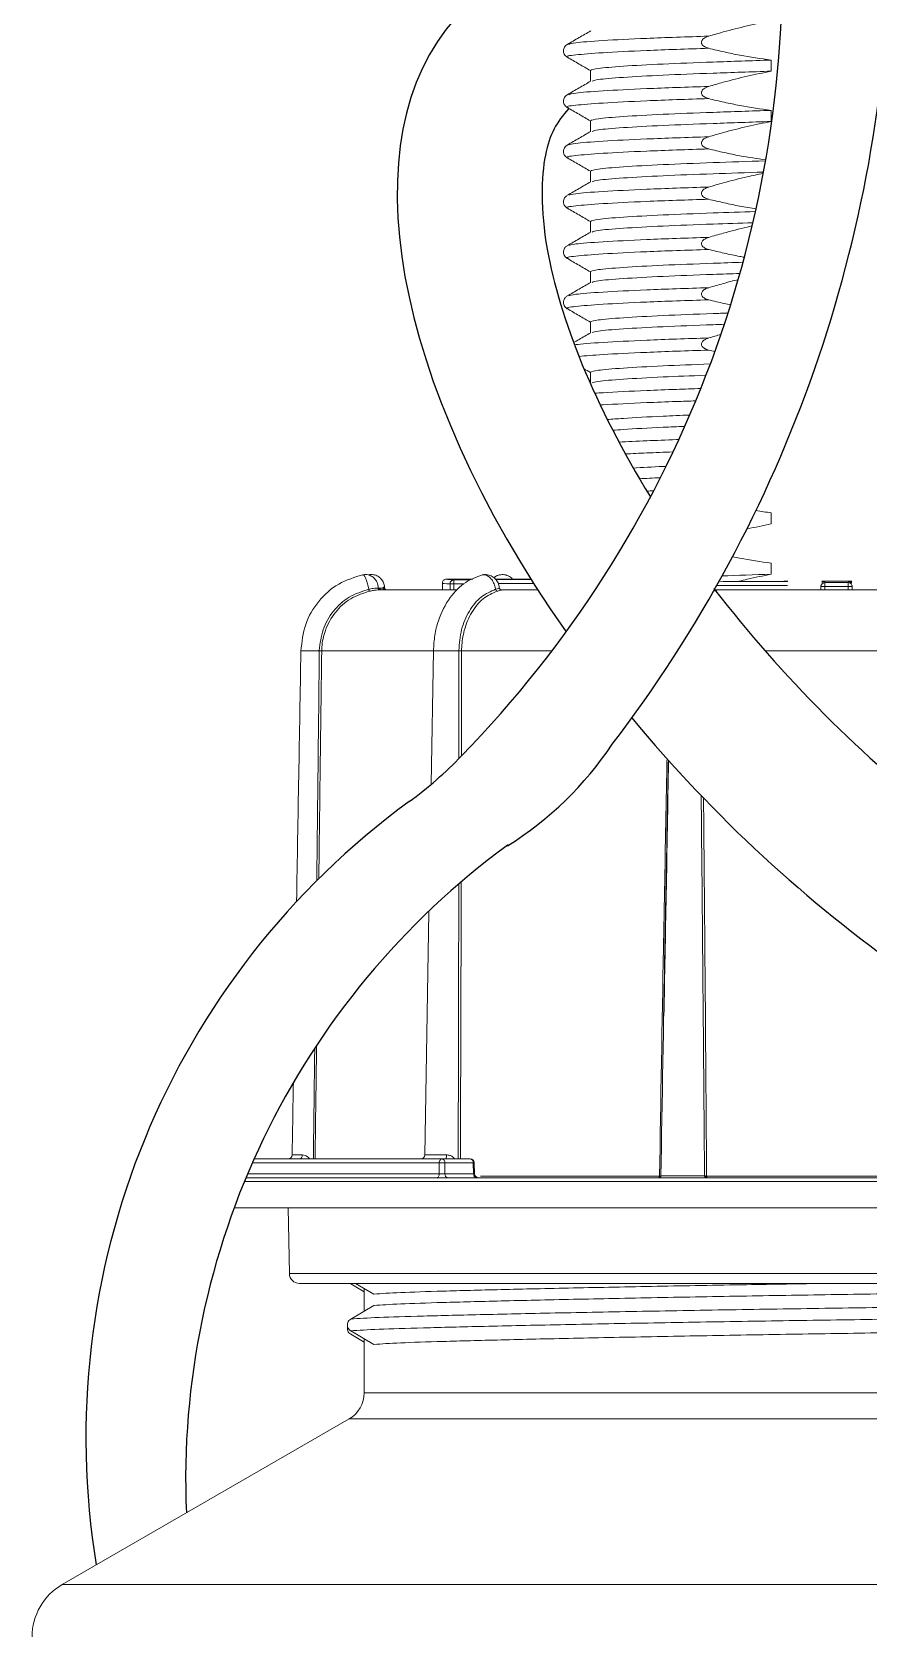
# Model space of a CAD drawing. Header units: inches. Extents: x 4.3 to 18.3, y 1.7 to 16.3.
# Drawn here: x 4.534 to 5.574, y 9.764 to 11.757 of the extents above; entities that cross this region are included whole.
import ezdxf

# ---------------------------------------------------------------- set-up
doc = ezdxf.new("R2010")
doc.units = ezdxf.units.IN
doc.header["$MEASUREMENT"] = 0
doc.layers.add('Object', color=4, linetype='Continuous')

msp = doc.modelspace()

# ---------------------------------------------------------------- linework, layer by layer
at = {"layer": 'Object', "color": 4, "linetype": 'Continuous', "lineweight": 15}
for p, q in [((5.227913, 11.709769), (5.227913, 11.696191)), ((5.452605, 11.708812), (5.452605, 11.722626)), ((5.227913, 11.647268), (5.227913, 11.633691)), ((5.452605, 11.646312), (5.452605, 11.660126)), ((5.227913, 11.584769), (5.227913, 11.571191)), ((5.227913, 11.522269), (5.227913, 11.508691)), ((5.227913, 11.459769), (5.227913, 11.446191)), ((5.227913, 11.397269), (5.227913, 11.383691)), ((5.227913, 11.334768), (5.227913, 11.321191)), ((5.452605, 11.146312), (5.452605, 11.160126)), ((5.452605, 11.083812), (5.452605, 11.097626)), ((4.964425, 11.066609), (4.965962, 11.066647)), ((4.970227, 11.066843), (4.971539, 11.066843)), ((4.971539, 11.066843), (4.972132, 11.0667)), ((5.043913, 11.064387), (5.043913, 11.072732)), ((5.048913, 11.077733), (5.081864, 11.077733)), ((5.053405, 11.064387), (5.053405, 11.071903)), ((5.058309, 11.071903), (5.053405, 11.071903)), ((5.058309, 11.076903), (5.058309, 11.071903)), ((5.058309, 11.076903), (5.077953, 11.076903)), ((5.07117, 11.071903), (5.058309, 11.071903)), ((5.058309, 11.071903), (5.058309, 11.064387)), ((5.077953, 11.076903), (5.078828, 11.077341)), ((5.11431, 11.082929), (5.107534, 11.079661)), ((5.109829, 11.077733), (5.154004, 11.077733)), ((5.110193, 11.077427), (5.154197, 11.077427)), ((5.15736, 11.072427), (5.113269, 11.072427)), ((5.381381, 11.065142), (5.381791, 11.065893)), ((5.514511, 11.068502), (5.514047, 11.069429)), ((5.514511, 11.064387), (5.514511, 11.068502)), ((5.519362, 11.068502), (5.514511, 11.068502)), ((5.518934, 11.074655), (5.519511, 11.073502)), ((5.519362, 11.068502), (5.519362, 11.064387)), ((5.548316, 11.073502), (5.548893, 11.074655)), ((5.548465, 11.064387), (5.548465, 11.068502)), ((5.553316, 11.068502), (5.548465, 11.068502)), ((5.553828, 11.069525), (5.553316, 11.068502)), ((5.553316, 11.068502), (5.553316, 11.064387)), ((4.966214, 11.064387), (5.061317, 11.064387)), ((5.116836, 11.064387), (5.162505, 11.064387)), ((5.382012, 11.064387), (5.655942, 11.064387)), ((5.032132, 10.988858), (4.893918, 10.988858)), ((5.180399, 10.988858), (5.067781, 10.988858)), ((5.669, 10.988858), (5.444904, 10.988858)), ((5.040037, 10.352604), (4.807704, 10.352604)), ((4.809885, 10.357517), (5.043327, 10.357517)), ((5.043327, 10.357517), (5.078617, 10.357517)), ((5.082365, 10.352604), (5.047075, 10.352604)), ((5.082702, 10.338985), (5.082365, 10.352604)), ((5.083955, 10.338952), (5.083617, 10.35264)), ((6.345843, 10.329237), (4.797769, 10.329237)), ((4.799766, 10.334072), (6.340923, 10.334072)), ((4.801827, 10.338985), (5.040059, 10.338985)), ((5.047097, 10.338985), (5.082702, 10.338985)), ((5.091161, 10.335909), (5.313637, 10.335909)), ((5.372601, 10.335909), (5.619967, 10.335909)), ((4.785059, 10.296572), (6.346413, 10.296572)), ((4.852277, 10.296572), (4.853699, 10.215104)), ((4.853699, 10.215104), (6.214128, 10.215104)), ((5.345043, 10.202822), (4.866197, 10.202822)), ((4.946713, 10.192304), (4.929949, 10.202183)), ((4.935936, 10.202822), (4.958577, 10.18948)), ((4.946713, 10.196471), (4.946713, 10.168387)), ((6.20163, 10.202822), (5.345043, 10.202822)), ((4.958577, 10.175378), (4.929949, 10.158508)), ((4.929949, 10.143849), (4.958577, 10.12698)), ((4.946713, 10.129804), (4.929949, 10.139683)), ((4.946713, 10.133971), (4.946713, 10.066885)), ((4.946713, 10.066885), (6.121113, 10.066885)), ((4.927963, 10.034409), (4.571413, 9.828555)), ((4.927963, 10.034409), (6.139863, 10.034409)), ((4.571413, 9.828555), (6.496413, 9.828555))]:
    msp.add_line(p, q, dxfattribs=at)
at = {"layer": 'Object', "color": 4, "linetype": 'Continuous', "lineweight": 15, "flags": 128}
for points in [[(5.032866, 10.988858), (5.029968, 10.822822)], [(5.02722, 10.665405), (5.027194, 10.663921), (5.021929, 10.362288)], [(4.866775, 10.357517), (4.867333, 10.357611), (4.86787, 10.357889), (4.868366, 10.358341), (4.868802, 10.35895), (4.869162, 10.359694), (4.869432, 10.360543), (4.869603, 10.361466), (4.869667, 10.362429)], [(5.040037, 10.352604), (5.040109, 10.353567), (5.040303, 10.35449), (5.040611, 10.35534), (5.04102, 10.356083), (5.041517, 10.356692), (5.042081, 10.357144), (5.042692, 10.357423), (5.043327, 10.357517)], [(5.040059, 10.338985), (5.040043, 10.348981), (5.040037, 10.352604)], [(5.047075, 10.352604), (5.047086, 10.345709), (5.047097, 10.338985)], [(5.036771, 10.334072), (5.037405, 10.334166), (5.038016, 10.334444), (5.03858, 10.334896), (5.039076, 10.335506), (5.039486, 10.336249), (5.039793, 10.337098), (5.039987, 10.338022), (5.040059, 10.338985)]]:
    msp.add_lwpolyline(points, dxfattribs=at)
at = {"layer": 'Object', "color": 3}
for centre, radius, start, end in [((4.062424, 11.838342), 1.404098, 315.731783, 1.98041), ((3.925841, 11.891124), 1.674493, 322.541115, 358.90703), ((4.901337, 11.1073), 0.424424, 301.801677, 326.445993), ((5.578642, 10.011258), 0.977797, 126.10039, 189.314864), ((5.70151, 9.958781), 0.976721, 126.130128, 182.416031)]:
    msp.add_arc(centre, radius, start, end, dxfattribs=at)
at = {"layer": 'Object', "color": 4, "linetype": 'Continuous', "lineweight": 15}
for centre, radius, start, end in [((4.966254, 11.066832), 0.002446, 184.331935, 269.057786), ((4.966877, 11.066887), 0.0025, 183.013998, 269.85322), ((4.968102, 11.066496), 0.002146, 175.945949, 259.392158), ((4.972676, 11.066835), 0.002448, 179.80063, 268.810974), ((4.973987, 11.066835), 0.002448, 179.802608, 268.808995), ((4.974809, 11.066887), 0.0025, 183.530022, 269.939073), ((5.058368, 11.071941), 0.004962, 90.680736, 180.437633), ((5.519511, 11.068501), 0.005, 90.004281, 179.994038), ((5.518934, 11.069654), 0.005001, 90.007503, 129.890524), ((5.562432, 11.069725), 0.043087, 174.971127, 181.626413), ((5.548316, 11.068501), 0.005, 0.005962, 89.995719), ((5.505359, 11.069724), 0.043123, 358.376355, 5.026105), ((5.548893, 11.069654), 0.005001, 36.750211, 89.993069), ((4.95595, 11.065333), 0.003622, 183.022863, 225.21041), ((5.112671, 11.065311), 0.002603, 183.73086, 258.316161), ((5.383971, 11.06536), 0.002599, 212.341537, 268.466918), ((4.887924, 10.862836), 0.126081, 88.344141, 89.117478), ((4.896949, 11.29951), 0.310667, 268.895123, 269.440954), ((5.068232, 11.163651), 0.174794, 268.72088, 269.851914), ((4.852157, 10.362517), 0.005, 270.010506, 359.394675), ((5.016963, 10.362514), 0.004997, 270.027212, 359.027903), ((5.043556, 10.185266), 0.167375, 88.795213, 91.204787), ((5.042614, 10.353086), 0.004487, 353.826908, 80.857736), ((5.034928, 10.361226), 0.014092, 344.741322, 4.900666), ((5.077904, 10.353086), 0.004487, 353.827161, 80.855322), ((5.078617, 10.352517), 0.005, 1.414731, 90), ((5.080103, 10.452287), 0.099709, 271.300212, 272.01899), ((5.051558, 10.338502), 0.004487, 173.822988, 260.859494), ((5.087163, 10.338502), 0.004487, 173.824997, 260.857486), ((5.088952, 10.339072), 0.005, 181.53722, 269.988529), ((5.311776, 10.335507), 0.001904, 311.076957, 12.193149), ((5.312318, 10.33503), 0.001806, 334.218528, 30.708056), ((5.368849, 10.336866), 0.003629, 313.765575, 345.427697), ((5.370352, 10.335483), 0.002289, 321.940137, 10.728919), ((4.866197, 10.215322), 0.0125, 181, 270), ((4.909213, 10.066885), 0.0375, 300, 0), ((4.608913, 9.763603), 0.075, 120, 180)]:
    msp.add_arc(centre, radius, start, end, dxfattribs=at)
at = {"layer": 'Object'}
msp.add_arc((4.707922, 11.205296), 0.5, 306.10039, 316.046032, dxfattribs=at)
at = {"layer": 'Object', "color": 2}
for start_param, end_param in [(0.03089796, 1.26320598), (1.41237951, 2.43749275)]:
    msp.add_ellipse((5.714499, 11.127532), major_axis=(-0.643474, 0.658309), ratio=0.51319249, start_param=start_param, end_param=end_param, dxfattribs=at)
at = {"layer": 'Object', "color": 4, "linetype": 'Continuous', "lineweight": 15}
for centre, major_axis, ratio, start_param, end_param in [((5.533913, 11.072732), (0.49, 0), 0.00863782, 3.14159265, 3.33874362), ((5.533913, 11.077732), (0.485, 0), 0.00872687, 3.14150269, 3.17491436), ((5.533913, 11.077732), (0.485, 0), 0.00872687, 3.17491436, 3.33874362), ((5.533913, 11.072732), (0.3485, 0), 0.00860166, 4.27151037, 4.53591521), ((5.533913, 11.077732), (0.3435, 0), 0.00872687, 4.27365533, 4.53330256), ((5.533913, 11.077733), (0.295, 0), 0.00872687, 4.48848904, 4.50583869), ((5.533913, 11.077733), (0.295, 0), 0.00872687, 4.65069467, 4.77677668), ((5.508934, 11.074655), (0.01, 0), 0.00872687, 0.00436332, 0.82415291), ((5.533913, 11.072732), (0.49, 0), 0.00863782, 4.68268816, 4.74208981), ((5.533913, 11.077732), (0.485, 0), 0.00872687, 4.68268816, 4.74208981), ((5.558893, 11.074655), (0.01, 0), 0.00872687, 2.21398343, 3.13722933)]:
    msp.add_ellipse(centre, major_axis=major_axis, ratio=ratio, start_param=start_param, end_param=end_param, dxfattribs=at)
for points, knots in [([(5.374971, 11.752342), (5.380982, 11.75409), (5.396774, 11.758683), (5.422601, 11.765314), (5.442598, 11.769311), (5.452605, 11.771312)], [0, 0, 0, 0, 0.23490264, 0.61712185, 1, 1, 1, 1]), ([(5.228341, 11.758939), (5.223486, 11.756132), (5.213777, 11.750518), (5.204066, 11.744906), (5.199211, 11.742099)], [0, 0, 0, 0, 0.49998187, 1, 1, 1, 1]), ([(5.200909, 11.742125), (5.202777, 11.74278), (5.20703, 11.744272), (5.240658, 11.746872), (5.287, 11.74922), (5.33383, 11.751039), (5.361387, 11.751912), (5.374971, 11.752342)], [0, 0, 0, 0, 0.20275081, 0.46173922, 0.72072775, 0.86233396, 1, 1, 1, 1]), ([(5.374971, 11.73725), (5.373144, 11.737811), (5.370557, 11.738607), (5.367737, 11.740686), (5.366422, 11.742369), (5.36591, 11.74414), (5.366034, 11.745674), (5.366761, 11.747365), (5.368606, 11.74944), (5.371527, 11.751183), (5.373924, 11.751989), (5.374971, 11.752342)], [0, 0, 0, 0, 0.2273191, 0.32180434, 0.41715558, 0.47803558, 0.53906983, 0.59812708, 0.69631321, 0.86720111, 1, 1, 1, 1]), ([(5.199202, 11.742094), (5.198215, 11.741394), (5.196099, 11.739891), (5.194016, 11.735363), (5.194939, 11.729527), (5.197759, 11.727279), (5.1992, 11.72613)], [0, 0, 0, 0, 0.21116325, 0.45282353, 0.72025287, 1, 1, 1, 1]), ([(5.200883, 11.726104), (5.200098, 11.726258), (5.195122, 11.727235), (5.207666, 11.729009), (5.239869, 11.73178), (5.287107, 11.734128), (5.333811, 11.735947), (5.361381, 11.73682), (5.374971, 11.73725)], [0, 0, 0, 0, 0.04276598, 0.27138042, 0.50807433, 0.74476835, 0.87418467, 1, 1, 1, 1]), ([(5.199201, 11.72613), (5.204057, 11.723323), (5.213628, 11.717791), (5.223198, 11.712258), (5.227913, 11.709532)], [0, 0, 0, 0, 0.50733189, 1, 1, 1, 1]), ([(5.452605, 11.722626), (5.439585, 11.724476), (5.420031, 11.727254), (5.394223, 11.732606), (5.381391, 11.735701), (5.374971, 11.73725)], [0, 0, 0, 0, 0.498967, 0.74937845, 1, 1, 1, 1]), ([(5.227913, 11.709769), (5.229878, 11.710576), (5.233878, 11.712219), (5.265995, 11.714976), (5.315323, 11.717734), (5.378671, 11.720162), (5.427965, 11.721805), (5.452605, 11.722626)], [0, 0, 0, 0, 0.19759982, 0.40218571, 0.60677143, 0.80343505, 1, 1, 1, 1]), ([(5.229962, 11.696456), (5.231646, 11.697101), (5.23552, 11.698583), (5.26614, 11.701163), (5.315286, 11.70392), (5.37868, 11.706348), (5.427968, 11.707991), (5.452605, 11.708812)], [0, 0, 0, 0, 0.16399508, 0.37714906, 0.5903029, 0.79520285, 1, 1, 1, 1]), ([(5.374971, 11.689842), (5.380982, 11.69159), (5.396774, 11.696183), (5.422601, 11.702814), (5.442598, 11.706811), (5.452605, 11.708812)], [0, 0, 0, 0, 0.23490285, 0.61712151, 1, 1, 1, 1]), ([(5.228341, 11.696438), (5.223486, 11.693632), (5.213777, 11.688018), (5.204066, 11.682406), (5.199211, 11.679599)], [0, 0, 0, 0, 0.49998187, 1, 1, 1, 1]), ([(5.200909, 11.679625), (5.202777, 11.68028), (5.20703, 11.681772), (5.240658, 11.684372), (5.287, 11.68672), (5.33383, 11.68854), (5.361387, 11.689412), (5.374971, 11.689842)], [0, 0, 0, 0, 0.2027508, 0.46173924, 0.72072774, 0.86233396, 1, 1, 1, 1]), ([(5.374971, 11.67475), (5.373144, 11.675311), (5.370557, 11.676106), (5.367737, 11.678186), (5.366422, 11.679869), (5.36591, 11.68164), (5.366034, 11.683174), (5.366761, 11.684865), (5.368606, 11.68694), (5.371527, 11.688683), (5.373924, 11.689489), (5.374971, 11.689842)], [0, 0, 0, 0, 0.22731844, 0.3218105, 0.41716146, 0.47802996, 0.53907575, 0.59812198, 0.69630782, 0.8672015, 1, 1, 1, 1]), ([(5.199202, 11.679594), (5.198215, 11.678894), (5.196099, 11.677392), (5.194016, 11.672864), (5.194939, 11.667027), (5.197759, 11.664779), (5.1992, 11.66363)], [0, 0, 0, 0, 0.211160477, 0.452820309, 0.72025338, 1, 1, 1, 1]), ([(5.200883, 11.663604), (5.200098, 11.663758), (5.195122, 11.664736), (5.207666, 11.666509), (5.239869, 11.669281), (5.287107, 11.671628), (5.333811, 11.673448), (5.361381, 11.67432), (5.374971, 11.67475)], [0, 0, 0, 0, 0.042766, 0.27138042, 0.50807436, 0.74476835, 0.87418469, 1, 1, 1, 1]), ([(5.199201, 11.663629), (5.204057, 11.660823), (5.213628, 11.655291), (5.223198, 11.649758), (5.227913, 11.647032)], [0, 0, 0, 0, 0.50732747, 1, 1, 1, 1]), ([(5.452605, 11.660126), (5.439585, 11.661976), (5.420031, 11.664754), (5.394223, 11.670106), (5.381391, 11.673201), (5.374971, 11.67475)], [0, 0, 0, 0, 0.498967, 0.74937845, 1, 1, 1, 1]), ([(5.227913, 11.647268), (5.229878, 11.648076), (5.233878, 11.649719), (5.265995, 11.652476), (5.315323, 11.655234), (5.378671, 11.657662), (5.427965, 11.659305), (5.452605, 11.660126)], [0, 0, 0, 0, 0.19759985, 0.40218571, 0.60677143, 0.80343505, 1, 1, 1, 1]), ([(5.229962, 11.633956), (5.231646, 11.634601), (5.23552, 11.636082), (5.26614, 11.638664), (5.315286, 11.641419), (5.37868, 11.643849), (5.427968, 11.645491), (5.452605, 11.646312)], [0, 0, 0, 0, 0.16399508, 0.37714909, 0.5903029, 0.79520288, 1, 1, 1, 1]), ([(5.374971, 11.627342), (5.380982, 11.62909), (5.396774, 11.633683), (5.422601, 11.640314), (5.442598, 11.644311), (5.452605, 11.646312)], [0, 0, 0, 0, 0.23490281, 0.61712232, 1, 1, 1, 1]), ([(5.228341, 11.633938), (5.223486, 11.631132), (5.213776, 11.625519), (5.204066, 11.619906), (5.199211, 11.617099)], [0, 0, 0, 0, 0.499977505, 1, 1, 1, 1]), ([(5.200909, 11.617125), (5.202777, 11.61778), (5.20703, 11.619272), (5.240658, 11.621872), (5.287, 11.62422), (5.33383, 11.626039), (5.361387, 11.626912), (5.374971, 11.627342)], [0, 0, 0, 0, 0.20275083, 0.46173924, 0.72072776, 0.86233396, 1, 1, 1, 1]), ([(5.374971, 11.61225), (5.373144, 11.612811), (5.370557, 11.613607), (5.367737, 11.615686), (5.366422, 11.617369), (5.36591, 11.61914), (5.366034, 11.620674), (5.366761, 11.622365), (5.368606, 11.62444), (5.371527, 11.626183), (5.373924, 11.626989), (5.374971, 11.627342)], [0, 0, 0, 0, 0.227320147, 0.321805819, 0.417157492, 0.478037769, 0.539072302, 0.598118967, 0.69630555, 0.867200501, 1, 1, 1, 1]), ([(5.199202, 11.617094), (5.198215, 11.616394), (5.196099, 11.614892), (5.194016, 11.610364), (5.194939, 11.604527), (5.197759, 11.60228), (5.1992, 11.60113)], [0, 0, 0, 0, 0.21116325, 0.45282353, 0.72025287, 1, 1, 1, 1]), ([(5.200883, 11.601104), (5.200098, 11.601258), (5.195122, 11.602236), (5.207666, 11.604008), (5.239869, 11.60678), (5.287107, 11.609128), (5.333811, 11.610948), (5.361381, 11.61182), (5.374971, 11.61225)], [0, 0, 0, 0, 0.042766, 0.27138041, 0.50807434, 0.74476836, 0.87418467, 1, 1, 1, 1]), ([(5.4459, 11.598581), (5.435118, 11.600127), (5.41782, 11.602712), (5.394223, 11.607606), (5.381391, 11.610701), (5.374971, 11.61225)], [0.085663041, 0.085663041, 0.085663041, 0.085663041, 0.498966338, 0.749378495, 1, 1, 1, 1]), ([(5.199201, 11.60113), (5.204057, 11.598323), (5.213628, 11.592791), (5.223198, 11.587258), (5.227913, 11.584532)], [0, 0, 0, 0, 0.50732965, 1, 1, 1, 1]), ([(5.227913, 11.584769), (5.229878, 11.585576), (5.233878, 11.587219), (5.265995, 11.589976), (5.315323, 11.592734), (5.376723, 11.595088), (5.423373, 11.596651), (5.445694, 11.597396)], [0, 0, 0, 0, 0.197599822, 0.402185709, 0.606771407, 0.803435052, 0.9816178, 0.9816178, 0.9816178, 0.9816178]), ([(5.228341, 11.571439), (5.223486, 11.568632), (5.213777, 11.563018), (5.204066, 11.557406), (5.199211, 11.554599)], [0, 0, 0, 0, 0.49998187, 1, 1, 1, 1]), ([(5.200909, 11.554625), (5.202777, 11.55528), (5.20703, 11.556772), (5.240658, 11.559372), (5.287, 11.56172), (5.33383, 11.563539), (5.361387, 11.564412), (5.374971, 11.564842)], [0, 0, 0, 0, 0.20275081, 0.46173925, 0.72072775, 0.86233396, 1, 1, 1, 1]), ([(5.229962, 11.571456), (5.231646, 11.5721), (5.23552, 11.573582), (5.26614, 11.576164), (5.315286, 11.578919), (5.376027, 11.581247), (5.421726, 11.582782), (5.443201, 11.583498)], [0, 0, 0, 0, 0.163995081, 0.377149081, 0.590302885, 0.795202858, 0.973932163, 0.973932163, 0.973932163, 0.973932163]), ([(5.374971, 11.54975), (5.373144, 11.550311), (5.370557, 11.551107), (5.367737, 11.553186), (5.366422, 11.554869), (5.36591, 11.55664), (5.366034, 11.558174), (5.366761, 11.559865), (5.368605, 11.56194), (5.371527, 11.563683), (5.373924, 11.564489), (5.374971, 11.564842)], [0, 0, 0, 0, 0.22731933, 0.32180466, 0.41716547, 0.47803421, 0.53908024, 0.59812669, 0.69631292, 0.86720098, 1, 1, 1, 1]), ([(5.374971, 11.564842), (5.380982, 11.56659), (5.396774, 11.571184), (5.419403, 11.576993), (5.436131, 11.580489), (5.442898, 11.581862)], [0, 0, 0, 0, 0.234903621, 0.617121892, 0.876175201, 0.876175201, 0.876175201, 0.876175201]), ([(5.199202, 11.554594), (5.198215, 11.553894), (5.196099, 11.552391), (5.194016, 11.547863), (5.194939, 11.542027), (5.197759, 11.539779), (5.1992, 11.53863)], [0, 0, 0, 0, 0.21116325, 0.45282353, 0.72025287, 1, 1, 1, 1]), ([(5.200883, 11.538604), (5.200098, 11.538758), (5.195122, 11.539735), (5.207666, 11.541509), (5.239869, 11.54428), (5.287107, 11.546628), (5.333811, 11.548447), (5.361381, 11.54932), (5.374971, 11.54975)], [0, 0, 0, 0, 0.04276598, 0.27138042, 0.50807433, 0.74476835, 0.87418467, 1, 1, 1, 1]), ([(5.433987, 11.537832), (5.427188, 11.538864), (5.41389, 11.541027), (5.394223, 11.545106), (5.381391, 11.548201), (5.374971, 11.54975)], [0.23797193, 0.23797193, 0.23797193, 0.23797193, 0.498966998, 0.749378452, 1, 1, 1, 1]), ([(5.199201, 11.53863), (5.204057, 11.535823), (5.213628, 11.530291), (5.223198, 11.524758), (5.227913, 11.522032)], [0, 0, 0, 0, 0.50733189, 1, 1, 1, 1]), ([(5.227913, 11.522269), (5.229878, 11.523076), (5.233878, 11.524719), (5.265995, 11.527476), (5.315323, 11.530234), (5.373207, 11.532453), (5.415168, 11.533875), (5.433248, 11.53448)], [0, 0, 0, 0, 0.197599822, 0.402185709, 0.606771431, 0.803435053, 0.94843585, 0.94843585, 0.94843585, 0.94843585]), ([(5.228341, 11.508938), (5.223486, 11.506132), (5.213777, 11.500518), (5.204066, 11.494906), (5.199211, 11.492099)], [0, 0, 0, 0, 0.499979687, 1, 1, 1, 1]), ([(5.229962, 11.508956), (5.231646, 11.509601), (5.23552, 11.511082), (5.26614, 11.513663), (5.315286, 11.51642), (5.372315, 11.518605), (5.413097, 11.51999), (5.430088, 11.52056)], [0, 0, 0, 0, 0.163995072, 0.377149065, 0.5903029, 0.795202853, 0.937460086, 0.937460086, 0.937460086, 0.937460086]), ([(5.374971, 11.502342), (5.380982, 11.50409), (5.396774, 11.508683), (5.414861, 11.513327), (5.426969, 11.516015), (5.429135, 11.516485)], [0, 0, 0, 0, 0.234903217, 0.617122104, 0.700312788, 0.700312788, 0.700312788, 0.700312788]), ([(5.199202, 11.492094), (5.198215, 11.491394), (5.196099, 11.489892), (5.194016, 11.485364), (5.194939, 11.479527), (5.197759, 11.477279), (5.1992, 11.47613)], [0, 0, 0, 0, 0.21116187, 0.45282192, 0.72025312, 1, 1, 1, 1]), ([(5.200883, 11.476104), (5.200098, 11.476258), (5.195122, 11.477236), (5.207666, 11.479009), (5.239869, 11.48178), (5.287107, 11.484128), (5.333811, 11.485947), (5.361381, 11.48682), (5.374971, 11.48725)], [0, 0, 0, 0, 0.042766, 0.27138042, 0.50807434, 0.74476835, 0.87418467, 1, 1, 1, 1]), ([(5.200909, 11.492125), (5.202777, 11.49278), (5.20703, 11.494272), (5.240658, 11.496872), (5.287, 11.49922), (5.33383, 11.501039), (5.361387, 11.501912), (5.374971, 11.502342)], [0, 0, 0, 0, 0.20275082, 0.46173924, 0.72072776, 0.86233396, 1, 1, 1, 1]), ([(5.374971, 11.48725), (5.373144, 11.487811), (5.370557, 11.488606), (5.367737, 11.490686), (5.366422, 11.492369), (5.36591, 11.49414), (5.366034, 11.495674), (5.366761, 11.497365), (5.368606, 11.49944), (5.371527, 11.501183), (5.373924, 11.501989), (5.374971, 11.502342)], [0, 0, 0, 0, 0.22731701, 0.32180583, 0.41716184, 0.47803619, 0.53907632, 0.59812273, 0.6963089, 0.86720312, 1, 1, 1, 1]), ([(5.419413, 11.477687), (5.417487, 11.478021), (5.409069, 11.479527), (5.394223, 11.482606), (5.381391, 11.485701), (5.374971, 11.48725)], [0.424761826, 0.424761826, 0.424761826, 0.424761826, 0.498966812, 0.749378545, 1, 1, 1, 1]), ([(5.199201, 11.47613), (5.204057, 11.473323), (5.213628, 11.467791), (5.223198, 11.462258), (5.227913, 11.459532)], [0, 0, 0, 0, 0.507328556, 1, 1, 1, 1]), ([(5.227913, 11.459769), (5.229878, 11.460576), (5.233878, 11.462219), (5.265995, 11.464976), (5.315323, 11.467734), (5.36879, 11.469784), (5.405016, 11.471028), (5.417742, 11.471459)], [0, 0, 0, 0, 0.197599836, 0.402185713, 0.606771426, 0.803435062, 0.906754948, 0.906754948, 0.906754948, 0.906754948]), ([(5.228341, 11.446438), (5.223486, 11.443632), (5.213777, 11.438018), (5.204066, 11.432406), (5.199211, 11.429599)], [0, 0, 0, 0, 0.499979687, 1, 1, 1, 1]), ([(5.229962, 11.446456), (5.231646, 11.447101), (5.23552, 11.448582), (5.26614, 11.451164), (5.315286, 11.453919), (5.367684, 11.455927), (5.4025, 11.457128), (5.41389, 11.457514)], [0, 0, 0, 0, 0.163995083, 0.377149073, 0.590302892, 0.795202868, 0.89195706, 0.89195706, 0.89195706, 0.89195706]), ([(5.374971, 11.439842), (5.380982, 11.44159), (5.393185, 11.445139), (5.405475, 11.448389), (5.411734, 11.449942)], [0, 0, 0, 0, 0.234903234, 0.476852274, 0.476852274, 0.476852274, 0.476852274]), ([(5.199202, 11.429594), (5.198215, 11.428894), (5.196099, 11.427392), (5.194016, 11.422864), (5.194939, 11.417027), (5.197759, 11.414779), (5.1992, 11.41363)], [0, 0, 0, 0, 0.21116231, 0.45282287, 0.72025253, 1, 1, 1, 1]), ([(5.200883, 11.413604), (5.200098, 11.413758), (5.195122, 11.414736), (5.207666, 11.416509), (5.239869, 11.41928), (5.287107, 11.421628), (5.333811, 11.423448), (5.361381, 11.42432), (5.374971, 11.42475)], [0, 0, 0, 0, 0.04276599, 0.27138042, 0.50807434, 0.74476834, 0.87418467, 1, 1, 1, 1]), ([(5.200909, 11.429625), (5.202777, 11.43028), (5.20703, 11.431772), (5.240658, 11.434372), (5.287, 11.43672), (5.33383, 11.438539), (5.361387, 11.439412), (5.374971, 11.439842)], [0, 0, 0, 0, 0.20275081, 0.46173923, 0.72072776, 0.86233396, 1, 1, 1, 1]), ([(5.374971, 11.42475), (5.373144, 11.425311), (5.370557, 11.426106), (5.367737, 11.428186), (5.366422, 11.429869), (5.36591, 11.43164), (5.366034, 11.433174), (5.366761, 11.434865), (5.368606, 11.43694), (5.371527, 11.438683), (5.373924, 11.439489), (5.374971, 11.439842)], [0, 0, 0, 0, 0.22731705, 0.32180588, 0.41715716, 0.47803719, 0.53907733, 0.59812375, 0.69630993, 0.86720105, 1, 1, 1, 1]), ([(5.402274, 11.418468), (5.399596, 11.419029), (5.390469, 11.421011), (5.381391, 11.423201), (5.374971, 11.42475)], [0.645557041, 0.645557041, 0.645557041, 0.645557041, 0.749378133, 1, 1, 1, 1]), ([(5.199201, 11.41363), (5.204057, 11.410823), (5.213628, 11.405291), (5.223198, 11.399758), (5.227913, 11.397032)], [0, 0, 0, 0, 0.50733077, 1, 1, 1, 1]), ([(5.227913, 11.397269), (5.229878, 11.398076), (5.233878, 11.399719), (5.265995, 11.402476), (5.315323, 11.405234), (5.363368, 11.407076), (5.392787, 11.408105), (5.399051, 11.408321)], [0, 0, 0, 0, 0.197599824, 0.402185701, 0.606771426, 0.803435062, 0.855585959, 0.855585959, 0.855585959, 0.855585959]), ([(5.229962, 11.383956), (5.231646, 11.384601), (5.23552, 11.386083), (5.26614, 11.388664), (5.315286, 11.391419), (5.362013, 11.39321), (5.38978, 11.394185), (5.394475, 11.394348)], [0, 0, 0, 0, 0.163995083, 0.377149073, 0.590302892, 0.795202856, 0.836247541, 0.836247541, 0.836247541, 0.836247541]), ([(5.228341, 11.383939), (5.223486, 11.381132), (5.216398, 11.377034), (5.20931, 11.372937), (5.207076, 11.371646)], [0, 0, 0, 0, 0.499980778, 0.72999654, 0.72999654, 0.72999654, 0.72999654]), ([(5.208119, 11.368879), (5.208651, 11.36896), (5.21536, 11.369916), (5.240658, 11.371872), (5.287, 11.37422), (5.33383, 11.376039), (5.361387, 11.376912), (5.374971, 11.377342)], [0.178535867, 0.178535867, 0.178535867, 0.178535867, 0.202750806, 0.461739232, 0.720727745, 0.86233396, 1, 1, 1, 1]), ([(5.374971, 11.36225), (5.373144, 11.362811), (5.370557, 11.363606), (5.367737, 11.365686), (5.366422, 11.367369), (5.36591, 11.36914), (5.366034, 11.370674), (5.366761, 11.372365), (5.368606, 11.37444), (5.371527, 11.376183), (5.373924, 11.376989), (5.374971, 11.377342)], [0, 0, 0, 0, 0.22731877, 0.32180742, 0.41715852, 0.47803277, 0.53907279, 0.59812453, 0.69631052, 0.8672013, 1, 1, 1, 1]), ([(5.213734, 11.354429), (5.221475, 11.35519), (5.242633, 11.356918), (5.287107, 11.359128), (5.333811, 11.360948), (5.361381, 11.36182), (5.374971, 11.36225)], [0.30665638, 0.30665638, 0.30665638, 0.30665638, 0.50807435, 0.744768352, 0.874184678, 1, 1, 1, 1]), ([(5.227913, 11.334768), (5.229878, 11.335576), (5.233878, 11.337219), (5.265995, 11.339976), (5.314481, 11.342687), (5.355656, 11.34428), (5.377015, 11.345046)], [0, 0, 0, 0, 0.197599834, 0.402185708, 0.606771419, 0.793090997, 0.793090997, 0.793090997, 0.793090997]), ([(5.229962, 11.321456), (5.231646, 11.322101), (5.23552, 11.323582), (5.26614, 11.326164), (5.313179, 11.328801), (5.352369, 11.330338), (5.371674, 11.33104)], [0, 0, 0, 0, 0.163995072, 0.377149078, 0.5903029, 0.768140203, 0.768140203, 0.768140203, 0.768140203]), ([(5.233321, 11.308694), (5.236585, 11.308918), (5.254463, 11.310071), (5.287, 11.31172), (5.330942, 11.313427), (5.354883, 11.314203), (5.365157, 11.31453)], [0.399240043, 0.399240043, 0.399240043, 0.399240043, 0.461739244, 0.720727757, 0.862333972, 0.966806918, 0.966806918, 0.966806918, 0.966806918]), ([(5.240158, 11.294044), (5.241317, 11.294121), (5.256889, 11.295126), (5.287107, 11.296628), (5.329089, 11.298264), (5.350762, 11.298977), (5.358903, 11.299239)], [0.488574203, 0.488574203, 0.488574203, 0.488574203, 0.508074351, 0.744768353, 0.874184667, 0.950261272, 0.950261272, 0.950261272, 0.950261272]), ([(5.248978, 11.275936), (5.254545, 11.276444), (5.273403, 11.27789), (5.308205, 11.279836), (5.339782, 11.281144), (5.351425, 11.281595)], [0.28858404, 0.28858404, 0.28858404, 0.28858404, 0.402185708, 0.606771419, 0.716013424, 0.716013424, 0.716013424, 0.716013424]), ([(5.255681, 11.262701), (5.259699, 11.26302), (5.27701, 11.264273), (5.306618, 11.265933), (5.335883, 11.267168), (5.345263, 11.26754)], [0.303613826, 0.303613826, 0.303613826, 0.303613826, 0.377149073, 0.590302892, 0.683872314, 0.683872314, 0.683872314, 0.683872314]), ([(5.26339, 11.247978), (5.273902, 11.248529), (5.296037, 11.249571), (5.322731, 11.250608), (5.33689, 11.2511), (5.337836, 11.251132)], [0.565617018, 0.565617018, 0.565617018, 0.565617018, 0.720727757, 0.86233396, 0.8724232, 0.8724232, 0.8724232, 0.8724232]), ([(5.271342, 11.2333), (5.279656, 11.23371), (5.298293, 11.234556), (5.319144, 11.235376), (5.330659, 11.235788)], [0.638663816, 0.638663816, 0.638663816, 0.638663816, 0.744768341, 0.859798404, 0.859798404, 0.859798404, 0.859798404]), ([(5.281193, 11.215761), (5.292228, 11.216427), (5.305753, 11.217141), (5.320829, 11.217824), (5.321992, 11.217876)], [0.459740381, 0.459740381, 0.459740381, 0.459740381, 0.606771426, 0.618966595, 0.618966595, 0.618966595, 0.618966595]), ([(5.422412, 11.139988), (5.422489, 11.140006), (5.432513, 11.142296), (5.442598, 11.144311), (5.452605, 11.146312)], [0.614153455, 0.614153455, 0.614153455, 0.614153455, 0.61712191, 1, 1, 1, 1]), ([(5.452605, 11.097626), (5.439585, 11.099476), (5.423522, 11.101758), (5.407603, 11.104872), (5.404592, 11.105488)], [0, 0, 0, 0, 0.498966668, 0.615605252, 0.615605252, 0.615605252, 0.615605252]), ([(4.945571, 11.083262), (4.935067, 11.08009), (4.91407, 11.073749), (4.889065, 11.051215), (4.871771, 11.022122), (4.869314, 10.999939), (4.868087, 10.988858)], [0, 0, 0, 0, 0.2504522, 0.50067797, 0.75056527, 1, 1, 1, 1]), ([(4.952333, 11.065142), (4.95209, 11.066426), (4.951458, 11.06977), (4.950099, 11.074818), (4.948355, 11.079468), (4.946594, 11.082369), (4.945387, 11.08335), (4.944878, 11.083074), (4.944814, 11.083039)], [0, 0, 0, 0, 0.13165884, 0.34284305, 0.55193477, 0.76061217, 0.96993618, 1, 1, 1, 1]), ([(4.96423, 11.066721), (4.964136, 11.067999), (4.963882, 11.071435), (4.96174, 11.076164), (4.957854, 11.080373), (4.953042, 11.082879), (4.948373, 11.083831), (4.945687, 11.083079), (4.944857, 11.082847)], [0, 0, 0, 0, 0.13273581, 0.35683981, 0.5300497, 0.71421097, 0.91167111, 1, 1, 1, 1]), ([(4.952333, 11.065142), (4.954237, 11.065516), (4.957762, 11.06621), (4.961843, 11.066589), (4.963148, 11.066628), (4.963816, 11.066647)], [0, 0, 0, 0, 0.36453713, 0.67475709, 1, 1, 1, 1]), ([(4.972159, 11.066705), (4.971955, 11.068542), (4.971556, 11.072136), (4.968945, 11.077019), (4.964945, 11.08096), (4.959706, 11.083197), (4.955289, 11.083827), (4.953014, 11.083068), (4.952575, 11.082921)], [0, 0, 0, 0, 0.189916437, 0.371630501, 0.564404477, 0.754524726, 0.952579208, 1, 1, 1, 1]), ([(4.963816, 11.066647), (4.964019, 11.06665), (4.964402, 11.066654), (4.964246, 11.066695), (4.964174, 11.066714)], [0, 0, 0, 0, 0.530217422, 1, 1, 1, 1]), ([(4.965962, 11.066647), (4.966501, 11.066653), (4.968259, 11.066672), (4.969552, 11.06669), (4.970149, 11.066825), (4.970227, 11.066843)], [0, 0, 0, 0, 0.277457112, 0.904511238, 1, 1, 1, 1]), ([(4.971539, 11.066843), (4.971467, 11.067086), (4.971324, 11.067572), (4.971078, 11.067896), (4.970829, 11.067991), (4.970584, 11.067839), (4.970366, 11.06741), (4.970267, 11.067004), (4.970227, 11.066843)], [0, 0, 0, 0, 0.19139782, 0.38270552, 0.49995893, 0.68815908, 0.87632007, 1, 1, 1, 1]), ([(5.093293, 11.082991), (5.086303, 11.080358), (5.071364, 11.07473), (5.051938, 11.055051), (5.039799, 11.031144), (5.033924, 11.007948), (5.033223, 10.995315), (5.032865, 10.988858)], [0, 0, 0, 0, 0.20813305, 0.44483341, 0.70870818, 0.85112504, 1, 1, 1, 1]), ([(5.043913, 11.072732), (5.043969, 11.073295), (5.044079, 11.074419), (5.044941, 11.075917), (5.04621, 11.077048), (5.047616, 11.077647), (5.048545, 11.077708), (5.048913, 11.077733)], [0, 0, 0, 0, 0.21471597, 0.42940218, 0.64411346, 0.85879387, 1, 1, 1, 1]), ([(5.058527, 11.076898), (5.057038, 11.076967), (5.054049, 11.077106), (5.052737, 11.07723), (5.052078, 11.077292)], [0, 0, 0, 0, 0.49815228, 1, 1, 1, 1]), ([(5.110073, 11.065142), (5.109832, 11.066426), (5.109204, 11.069769), (5.107021, 11.074821), (5.103537, 11.079455), (5.099362, 11.082416), (5.095571, 11.083394), (5.093421, 11.082941), (5.092655, 11.082779)], [0, 0, 0, 0, 0.121256, 0.31575194, 0.50832262, 0.70050683, 0.89329336, 1, 1, 1, 1]), ([(5.114653, 11.066553), (5.114479, 11.068228), (5.114078, 11.072088), (5.110864, 11.077267), (5.106006, 11.081463), (5.100084, 11.083456), (5.095346, 11.083777), (5.093095, 11.082824), (5.092748, 11.082678)], [0, 0, 0, 0, 0.159863351, 0.368230617, 0.567124634, 0.765615363, 0.963864061, 1, 1, 1, 1]), ([(5.108324, 11.078997), (5.108358, 11.079059), (5.109221, 11.080635), (5.111147, 11.082023), (5.113163, 11.082403), (5.11373, 11.08251)], [0, 0, 0, 0, 0.02849108, 0.7266142, 1, 1, 1, 1]), ([(5.110073, 11.065142), (5.111347, 11.065513), (5.113704, 11.0662), (5.115056, 11.066521), (5.114805, 11.066557), (5.11475, 11.066565)], [0, 0, 0, 0, 0.47822188, 0.88517451, 1, 1, 1, 1]), ([(5.13123, 11.077733), (5.131106, 11.077915), (5.129802, 11.079832), (5.125765, 11.082067), (5.119769, 11.083897), (5.11573, 11.083051), (5.11376, 11.082639)], [0, 0, 0, 0, 0.0346172, 0.36304275, 0.68933282, 1, 1, 1, 1]), ([(5.117049, 11.064386), (5.117051, 11.064386), (5.117055, 11.064385), (5.116884, 11.064406), (5.116541, 11.064495), (5.116029, 11.06473), (5.115466, 11.065218), (5.115041, 11.065889), (5.114991, 11.066395), (5.11497, 11.066605)], [0, 0, 0, 0, 0.11351429, 0.2518416, 0.36027153, 0.49196653, 0.66709362, 0.86152649, 1, 1, 1, 1]), ([(5.412735, 11.075082), (5.416034, 11.075917), (5.429226, 11.079257), (5.442586, 11.08186), (5.452605, 11.083812)], [0, 0, 0, 0, 0.25009269, 1, 1, 1, 1]), ([(4.890959, 10.988901), (4.891948, 10.997747), (4.893934, 11.015507), (4.907578, 11.038856), (4.927342, 11.057104), (4.944003, 11.062463), (4.952333, 11.065142)], [0, 0, 0, 0, 0.24847428, 0.49890495, 0.74947257, 1, 1, 1, 1]), ([(4.953398, 11.062762), (4.945332, 11.060161), (4.9292, 11.054959), (4.90991, 11.037269), (4.8979, 11.015863), (4.894256, 10.99882), (4.893966, 10.99027), (4.893918, 10.988858)], [0, 0, 0, 0, 0.25045404, 0.50090871, 0.75119923, 0.95891092, 1, 1, 1, 1]), ([(4.966214, 11.064387), (4.965484, 11.064375), (4.964064, 11.064354), (4.959767, 11.06394), (4.955958, 11.063302), (4.953778, 11.062842), (4.953398, 11.062762)], [0, 0, 0, 0, 0.32809695, 0.63774548, 0.93691273, 1, 1, 1, 1]), ([(5.06433, 10.988901), (5.065068, 10.997747), (5.066548, 11.015507), (5.076717, 11.038856), (5.091447, 11.057104), (5.103865, 11.062463), (5.110073, 11.065142)], [0, 0, 0, 0, 0.24847459, 0.49890481, 0.74947227, 1, 1, 1, 1]), ([(5.112144, 11.062762), (5.106127, 11.060161), (5.094095, 11.054959), (5.079708, 11.037269), (5.070751, 11.015863), (5.068034, 10.99882), (5.067817, 10.99027), (5.067781, 10.988858)], [0, 0, 0, 0, 0.25045447, 0.50090879, 0.75119941, 0.95891089, 1, 1, 1, 1]), ([(5.116836, 11.064387), (5.117191, 11.064375), (5.11788, 11.064354), (5.116322, 11.06394), (5.114023, 11.063302), (5.112422, 11.062842), (5.112144, 11.062762)], [0, 0, 0, 0, 0.32810194, 0.63774894, 0.93691604, 1, 1, 1, 1]), ([(5.116726, 11.064384), (5.11689, 11.064383), (5.117116, 11.064382), (5.117063, 11.064385), (5.117049, 11.064386)], [0, 0, 0, 0, 0.72614793, 1, 1, 1, 1]), ([(5.381974, 11.064319), (5.382287, 11.064312), (5.383681, 11.064262), (5.384735, 11.063934), (5.384598, 11.063302), (5.384005, 11.062842), (5.383902, 11.062762)], [0.089358459, 0.089358459, 0.089358459, 0.089358459, 0.190171956, 0.563382783, 0.923962965, 1, 1, 1, 1]), ([(5.383122, 11.06422), (5.383143, 11.064214), (5.383207, 11.064197), (5.382836, 11.06435), (5.382447, 11.06475), (5.382326, 11.06494)], [0, 0, 0, 0, 0.152096624, 0.471048614, 0.685466899, 0.685466899, 0.685466899, 0.685466899]), ([(4.868138, 10.988858), (4.868121, 10.988858), (4.867985, 10.988858), (4.868525, 10.988858), (4.869792, 10.988858), (4.871891, 10.988858), (4.874626, 10.988858), (4.877906, 10.988858), (4.881579, 10.988858), (4.885481, 10.988858), (4.888653, 10.988858), (4.89045, 10.988858), (4.890958, 10.988858)], [0, 0, 0, 0, 0.0167919, 0.13391065, 0.25102678, 0.36814448, 0.48526252, 0.60238174, 0.71950044, 0.8366175, 0.95373503, 1, 1, 1, 1]), ([(4.887765, 10.703193), (4.888229, 10.742649), (4.88933, 10.837872), (4.890357, 10.933092), (4.890959, 10.988858)], [0.54752064, 0.54752064, 0.54752064, 0.54752064, 0.735006356, 1, 1, 1, 1]), ([(4.893918, 10.988858), (4.893217, 10.933092), (4.89203, 10.838713), (4.890806, 10.744331), (4.890301, 10.705716)], [0, 0, 0, 0, 0.264995683, 0.448485962, 0.448485962, 0.448485962, 0.448485962]), ([(4.893918, 10.988858), (4.893799, 10.988856), (4.893562, 10.98885), (4.892822, 10.988849), (4.891912, 10.988852), (4.891277, 10.988856), (4.890959, 10.988858)], [0, 0, 0, 0, 0.25002207, 0.49998656, 0.75001709, 1, 1, 1, 1]), ([(5.032975, 10.988858), (5.03297, 10.988858), (5.032958, 10.988858), (5.033833, 10.988858), (5.035505, 10.988858), (5.037932, 10.988858), (5.040949, 10.988858), (5.044441, 10.988858), (5.048248, 10.988858), (5.052203, 10.988858), (5.056134, 10.988858), (5.059859, 10.988858), (5.062563, 10.988858), (5.06394, 10.988858), (5.06433, 10.988858)], [0, 0, 0, 0, 0.04589358, 0.13767916, 0.22946269, 0.32124873, 0.41303316, 0.50481674, 0.59660367, 0.68839023, 0.78017481, 0.87195991, 0.96374282, 1, 1, 1, 1]), ([(5.067781, 10.988858), (5.06753, 10.988856), (5.067028, 10.98885), (5.066068, 10.988849), (5.065103, 10.988852), (5.064588, 10.988856), (5.064331, 10.988858)], [0, 0, 0, 0, 0.24999288, 0.50001599, 0.75000778, 1, 1, 1, 1]), ([(5.313871, 10.335953), (5.315465, 10.430405), (5.317292, 10.538617), (5.320257, 10.701868), (5.32172, 10.780249), (5.323001, 10.84487), (5.323193, 10.854451)], [0, 0, 0, 0, 0.433982468, 0.497207458, 0.750106989, 0.794133805, 0.794133805, 0.794133805, 0.794133805]), ([(5.324831, 10.852624), (5.324653, 10.843651), (5.323386, 10.77964), (5.32195, 10.701868), (5.318991, 10.538809), (5.317159, 10.430788), (5.31556, 10.336528)], [0.106030622, 0.106030622, 0.106030622, 0.106030622, 0.152657379, 0.438674953, 0.51017968, 1, 1, 1, 1]), ([(5.325072, 10.852356), (5.324137, 10.797134), (5.322296, 10.691207), (5.320252, 10.58529), (5.319274, 10.534589)], [0.300471663, 0.300471663, 0.300471663, 0.300471663, 0.665143497, 1, 1, 1, 1]), ([(5.369757, 10.336528), (5.369561, 10.361987), (5.368942, 10.442487), (5.368154, 10.536747), (5.366972, 10.668697), (5.366238, 10.745606), (5.365569, 10.808754)], [0, 0, 0, 0, 0.117080718, 0.370204532, 0.433485462, 0.723900435, 0.723900435, 0.723900435, 0.723900435]), ([(5.368496, 10.805713), (5.369111, 10.743579), (5.369784, 10.667683), (5.370873, 10.536747), (5.371605, 10.442296), (5.372179, 10.361604), (5.372361, 10.335953)], [0.280515874, 0.280515874, 0.280515874, 0.280515874, 0.566017514, 0.629242495, 0.882142024, 1, 1, 1, 1]), ([(5.063549, 10.357517), (5.063601, 10.375876), (5.063809, 10.449451), (5.064008, 10.536829), (5.064179, 10.632295), (5.064241, 10.672547), (5.064274, 10.698994)], [0, 0, 0, 0, 0.087237709, 0.349604415, 0.415195781, 0.540870114, 0.540870114, 0.540870114, 0.540870114]), ([(5.067353, 10.701634), (5.067288, 10.674306), (5.06718, 10.633175), (5.066906, 10.536829), (5.066623, 10.449451), (5.066351, 10.375876), (5.066283, 10.357517)], [0.454951637, 0.454951637, 0.454951637, 0.454951637, 0.584806351, 0.650397518, 0.912762902, 1, 1, 1, 1]), ([(4.883536, 10.357517), (4.883767, 10.375876), (4.884346, 10.421761), (4.884916, 10.467645), (4.885256, 10.495171)], [0, 0, 0, 0, 0.087237709, 0.218030322, 0.218030322, 0.218030322, 0.218030322]), ([(4.88756, 10.498662), (4.887177, 10.469973), (4.886545, 10.422925), (4.885908, 10.375876), (4.88566, 10.357517)], [0.776441553, 0.776441553, 0.776441553, 0.776441553, 0.912762899, 1, 1, 1, 1]), ([(4.857345, 10.362429), (4.857283, 10.362429), (4.85692, 10.362429), (4.858291, 10.362429), (4.86167, 10.362429), (4.866941, 10.362429), (4.869667, 10.362429)], [0, 0, 0, 0, 0.0456439, 0.26576678, 0.62028833, 1, 1, 1, 1]), ([(4.878474, 10.357517), (4.878413, 10.357666), (4.877951, 10.358784), (4.87616, 10.36043), (4.873132, 10.362165), (4.870896, 10.362336), (4.869667, 10.362429)], [0, 0, 0, 0, 0.04212929, 0.31627941, 0.62414343, 1, 1, 1, 1]), ([(5.02196, 10.362429), (5.02195, 10.362434), (5.021927, 10.362444), (5.021957, 10.362342), (5.021973, 10.362287)], [0, 0, 0, 0, 0.45490822, 1, 1, 1, 1]), ([(5.02196, 10.362429), (5.022145, 10.362429), (5.02266, 10.362429), (5.025651, 10.362429), (5.031093, 10.362429), (5.038527, 10.362429), (5.045398, 10.362429), (5.048969, 10.362429)], [0, 0, 0, 0, 0.13085568, 0.36551892, 0.51123786, 0.74593032, 1, 1, 1, 1]), ([(5.058744, 10.357517), (5.058683, 10.357661), (5.058215, 10.358774), (5.056362, 10.360419), (5.053088, 10.362162), (5.050431, 10.362335), (5.048969, 10.362429)], [0, 0, 0, 0, 0.04090736, 0.31545088, 0.62325405, 1, 1, 1, 1]), ([(5.047097, 10.338985), (5.046683, 10.338976), (5.045857, 10.338958), (5.044219, 10.338947), (5.04252, 10.33895), (5.041078, 10.338964), (5.040346, 10.338979), (5.040059, 10.338985)], [0, 0, 0, 0, 0.215433274, 0.430826652, 0.646156704, 0.861511355, 1, 1, 1, 1]), ([(5.083883, 10.33895), (5.083897, 10.33895), (5.083943, 10.33895), (5.083495, 10.338963), (5.082929, 10.338978), (5.082702, 10.338985)], [0, 0, 0, 0, 0.2194238, 0.68560468, 1, 1, 1, 1]), ([(5.313637, 10.335909), (5.313682, 10.335912), (5.313762, 10.335916), (5.313838, 10.335942), (5.313871, 10.335953)], [0, 0, 0, 0, 0.56243577, 1, 1, 1, 1]), ([(5.313871, 10.335953), (5.314119, 10.335982), (5.314651, 10.336044), (5.315165, 10.336201), (5.315459, 10.336365), (5.315542, 10.336469), (5.315559, 10.336524), (5.31556, 10.336528)], [0, 0, 0, 0, 0.27329065, 0.58736247, 0.78100544, 0.98474485, 1, 1, 1, 1]), ([(5.313945, 10.334245), (5.314189, 10.334368), (5.314715, 10.334633), (5.31521, 10.335257), (5.315483, 10.3359), (5.315551, 10.336301), (5.31556, 10.336514), (5.31556, 10.336528)], [0, 0, 0, 0, 0.27303912, 0.58721875, 0.78089165, 0.98477623, 1, 1, 1, 1]), ([(5.31556, 10.336528), (5.31557, 10.336528), (5.315826, 10.336528), (5.317588, 10.336528), (5.323312, 10.336528), (5.330665, 10.336528), (5.338995, 10.336528), (5.347986, 10.336528), (5.357825, 10.336528), (5.365243, 10.336528), (5.368585, 10.336528), (5.369757, 10.336528)], [0, 0, 0, 0, 0.005623563, 0.144592407, 0.28339921, 0.422048514, 0.514965049, 0.647361947, 0.786335151, 0.925105624, 1, 1, 1, 1]), ([(5.372361, 10.335953), (5.372093, 10.335982), (5.371515, 10.336044), (5.37076, 10.336201), (5.370176, 10.336365), (5.369893, 10.336469), (5.369766, 10.336524), (5.369757, 10.336528)], [0, 0, 0, 0, 0.27330063, 0.58744143, 0.78105795, 0.98477353, 1, 1, 1, 1]), ([(5.371359, 10.334245), (5.371144, 10.334368), (5.370682, 10.334634), (5.3702, 10.335257), (5.369899, 10.3359), (5.369793, 10.336301), (5.369759, 10.336514), (5.369757, 10.336528)], [0, 0, 0, 0, 0.27307021, 0.58727245, 0.78088562, 0.98478299, 1, 1, 1, 1]), ([(5.372361, 10.335953), (5.372365, 10.335952), (5.372441, 10.335923), (5.372523, 10.335916), (5.372601, 10.335909)], [0, 0, 0, 0, 0.04345883, 1, 1, 1, 1]), ([(5.521575, 10.202822), (5.488195, 10.202292), (5.416062, 10.201147), (5.308807, 10.1992), (5.204989, 10.197117), (5.114798, 10.195072), (5.042704, 10.193174), (4.987662, 10.191446), (4.968378, 10.190143), (4.958577, 10.18948)], [0, 0, 0, 0, 0.126536723, 0.273445085, 0.422317079, 0.570200802, 0.714006575, 0.854650796, 1, 1, 1, 1]), ([(6.10925, 10.202461), (6.099449, 10.201798), (6.080165, 10.200495), (6.025123, 10.198767), (5.953029, 10.19687), (5.862835, 10.194824), (5.759032, 10.192741), (5.647738, 10.190724), (5.533913, 10.188919), (5.420089, 10.187114), (5.308794, 10.185098), (5.204992, 10.183015), (5.114798, 10.180969), (5.042704, 10.179071), (4.987662, 10.177343), (4.968378, 10.17604), (4.958577, 10.175378)], [0, 0, 0, 0, 0.07155256, 0.14078899, 0.21158176, 0.28438198, 0.35766875, 0.42998887, 0.49999999, 0.57001112, 0.64233123, 0.715618, 0.78841826, 0.85921103, 0.92844743, 1, 1, 1, 1]), ([(6.137878, 10.185592), (6.127589, 10.184929), (6.107346, 10.183626), (6.049564, 10.181898), (5.973884, 10.18), (5.879202, 10.177955), (5.770234, 10.175871), (5.653401, 10.173855), (5.533913, 10.17205), (5.414425, 10.170245), (5.297593, 10.168229), (5.188625, 10.166145), (5.093943, 10.1641), (5.018262, 10.162202), (4.960481, 10.160474), (4.940237, 10.159171), (4.929949, 10.158508)], [0, 0, 0, 0, 0.07155248, 0.14078906, 0.21158186, 0.28438205, 0.35766871, 0.42998877, 0.49999999, 0.57001121, 0.64233128, 0.71561794, 0.78841816, 0.85921096, 0.92844752, 1, 1, 1, 1]), ([(6.137878, 10.170933), (6.127589, 10.17027), (6.107346, 10.168967), (6.049564, 10.167239), (5.973884, 10.165341), (5.879202, 10.163296), (5.770234, 10.161212), (5.653401, 10.159196), (5.533913, 10.157391), (5.414425, 10.155586), (5.297593, 10.15357), (5.188625, 10.151487), (5.093943, 10.149441), (5.018262, 10.147543), (4.960481, 10.145815), (4.940237, 10.144512), (4.929949, 10.143849)], [0, 0, 0, 0, 0.071552483, 0.140789056, 0.211581857, 0.284382052, 0.35766871, 0.429988774, 0.499999993, 0.570011213, 0.642331277, 0.715617935, 0.788418164, 0.859210964, 0.928447517, 1, 1, 1, 1]), ([(4.929949, 10.158508), (4.929188, 10.157951), (4.927665, 10.156838), (4.92623, 10.154308), (4.925647, 10.151486), (4.926028, 10.14861), (4.927314, 10.146036), (4.928824, 10.144547), (4.929783, 10.143953), (4.929949, 10.143849)], [0, 0, 0, 0, 0.16104152, 0.32206539, 0.48312295, 0.64416023, 0.805203, 0.96621714, 1, 1, 1, 1]), ([(4.929949, 10.139683), (4.929187, 10.14024), (4.927661, 10.141354), (4.926245, 10.143879), (4.925623, 10.146573), (4.925965, 10.148303), (4.926122, 10.149096)], [0, 0, 0, 0, 0.26004455, 0.52005486, 0.78013136, 1, 1, 1, 1]), ([(6.10925, 10.154064), (6.099449, 10.153401), (6.080165, 10.152098), (6.025123, 10.15037), (5.953029, 10.148472), (5.862835, 10.146426), (5.759032, 10.144343), (5.647738, 10.142327), (5.533913, 10.140522), (5.420089, 10.138717), (5.308794, 10.136701), (5.204992, 10.134617), (5.114798, 10.132572), (5.042704, 10.130674), (4.987662, 10.128946), (4.968378, 10.127643), (4.958577, 10.12698)], [0, 0, 0, 0, 0.07155256, 0.14078899, 0.21158176, 0.28438198, 0.35766875, 0.42998887, 0.49999999, 0.57001112, 0.64233123, 0.715618, 0.78841826, 0.85921103, 0.92844743, 1, 1, 1, 1])]:
    msp.add_open_spline(points, degree=3, knots=knots, dxfattribs=at)
at = {"layer": 'Object', "color": 2}
for points, knots in [([(5.201044, 11.662529), (5.185784, 11.645092), (5.177451, 11.631409), (5.166573, 11.577194), (5.165556, 11.537177), (5.189026, 11.403023), (5.233073, 11.292324), (5.302549, 11.179873)], [0.03089796, 0.03089796, 0.03089796, 0.03089796, 0.33682528, 0.33682528, 0.6427526, 0.6427526, 1.16392829, 1.16392829, 1.16392829, 1.16392829]), ([(5.38232, 11.064929), (5.46501, 10.957636), (5.56702, 10.855345), (5.798329, 10.678381), (5.929219, 10.612694), (6.046505, 10.58267)], [1.34199768, 1.34199768, 1.34199768, 1.34199768, 1.84566605, 1.84566605, 2.43749275, 2.43749275, 2.43749275, 2.43749275])]:
    msp.add_open_spline(points, degree=3, knots=knots, dxfattribs=at)
at = {"layer": 'Object', "color": 4, "linetype": 'Continuous', "lineweight": 15}
for points in [[(5.374971, 11.377342), (5.380044, 11.378817), (5.385116, 11.380292), (5.390201, 11.381724)], [(5.382674, 11.360399), (5.380106, 11.361011), (5.377539, 11.36163), (5.374971, 11.36225)], [(5.219992, 11.339111), (5.222632, 11.337585), (5.225273, 11.336058), (5.227913, 11.334532)], [(5.228341, 11.321438), (5.228142, 11.321323), (5.227943, 11.321208), (5.227744, 11.321094)], [(5.288954, 11.202399), (5.296965, 11.202853), (5.30563, 11.203301), (5.314929, 11.203738)], [(5.29811, 11.18711), (5.300874, 11.187228), (5.303687, 11.187344), (5.306548, 11.187461)], [(5.452605, 11.160126), (5.446294, 11.161022), (5.439983, 11.161919), (5.433683, 11.162878)], [(5.39175, 11.081779), (5.410364, 11.082457), (5.431485, 11.083134), (5.452605, 11.083812)], [(4.868089, 10.988858), (4.866278, 10.884964), (4.864467, 10.78107), (4.862654, 10.677176)], [(5.064379, 10.854671), (5.064378, 10.8994), (5.064355, 10.944129), (5.064331, 10.988858)], [(5.067781, 10.988858), (5.067742, 10.945247), (5.067704, 10.901636), (5.067647, 10.858025)], [(4.858729, 10.452446), (4.858205, 10.422442), (4.857681, 10.392437), (4.857156, 10.362433)]]:
    msp.add_open_spline(points, degree=3, dxfattribs=at)

doc.saveas('drawing.dxf')
